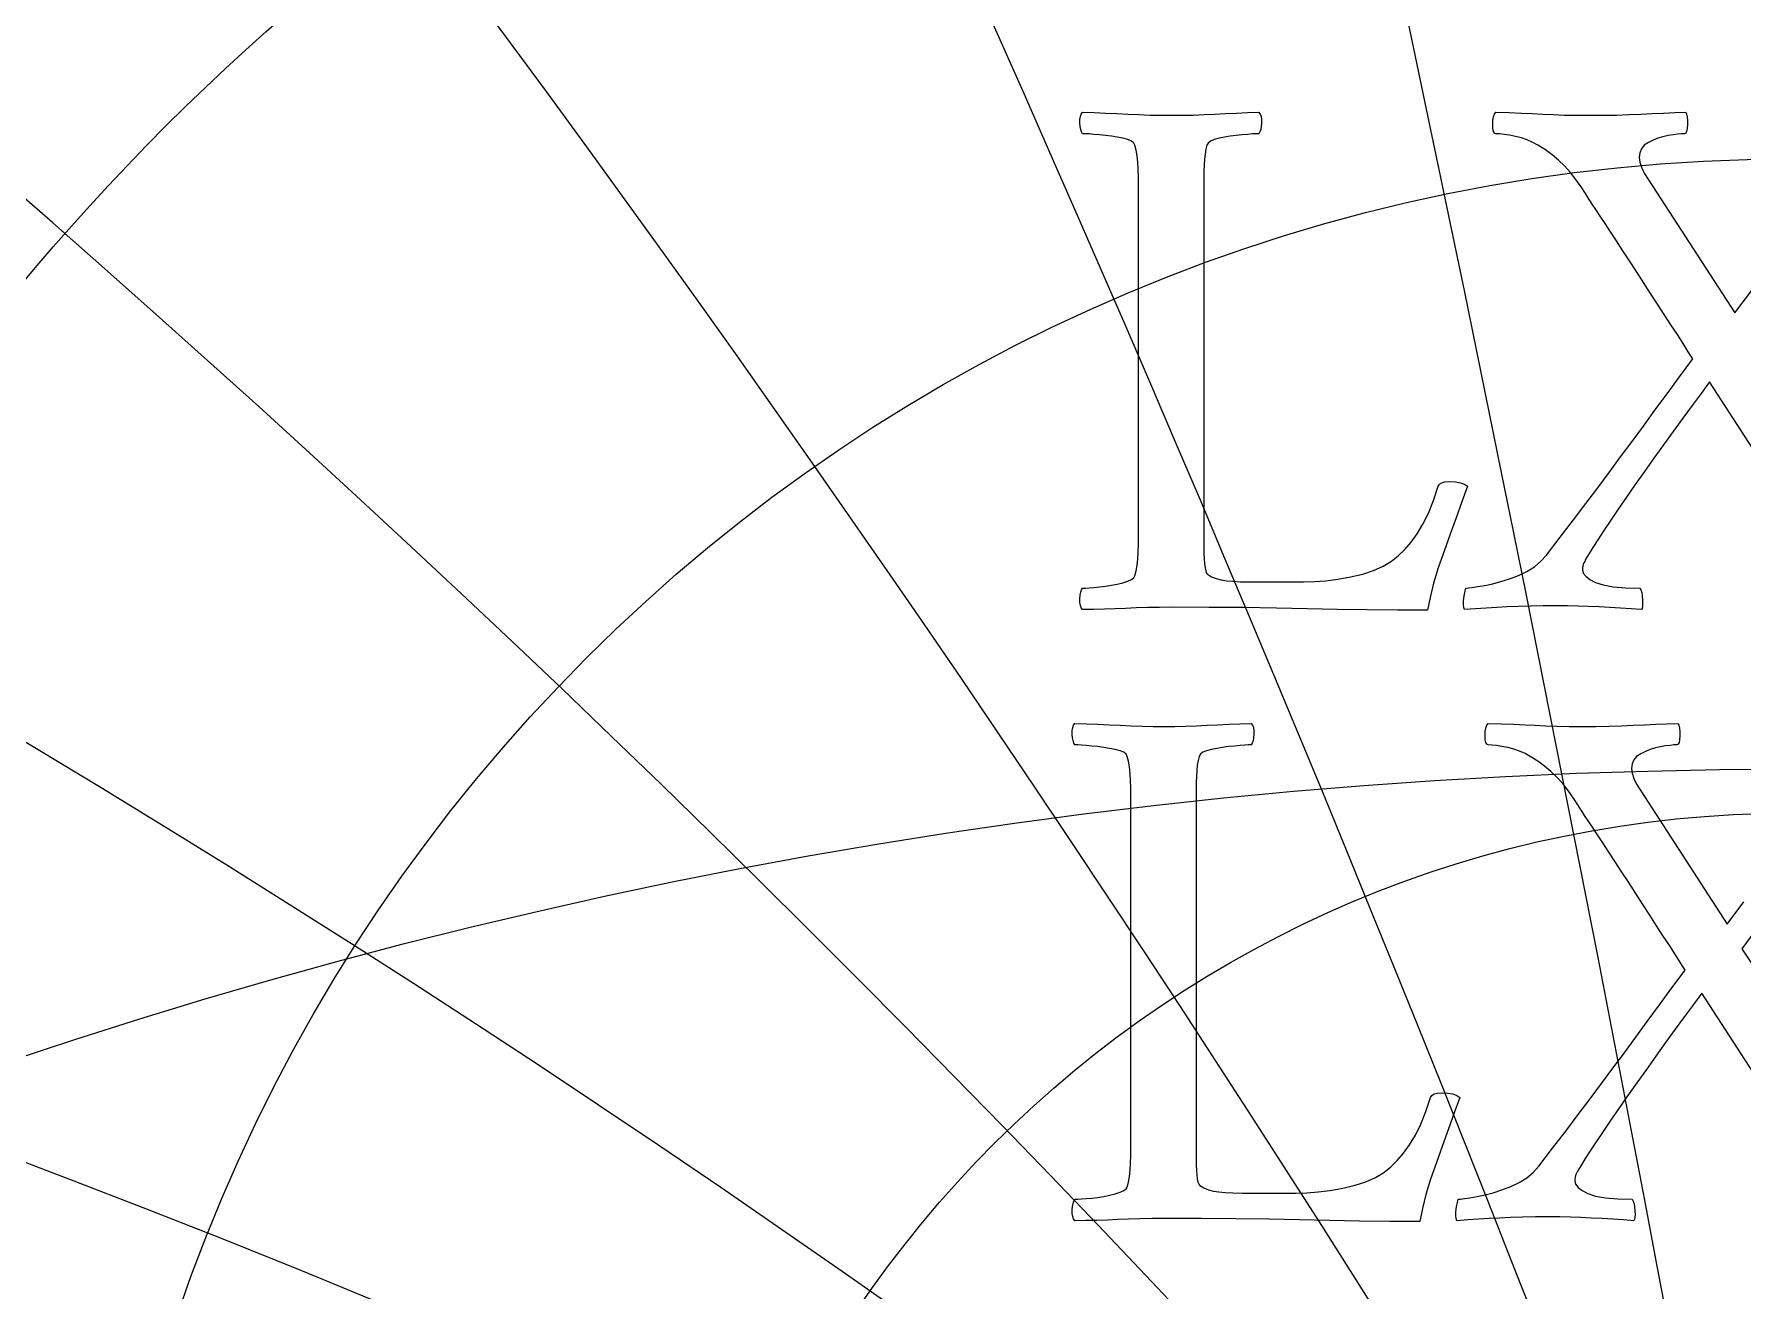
# Model space of a CAD drawing. Header units: millimetres. Extents: x -76 to 76, y -76 to 98.
# Drawn here: x -9.27 to -0.26, y 26.55 to 33.19 of the extents above; entities that cross this region are included whole.
import ezdxf

# ---------------------------------------------------------------- set-up
doc = ezdxf.new("R2010")
doc.units = ezdxf.units.MM
for name, color, linetype in [('ENGRAVE', 7, 'Continuous'), ('ENGRAVE_FINE', 8, 'Continuous'), ('GUIDE', 3, 'Continuous'), ('TEXT', 5, 'Continuous')]:
    doc.layers.add(name, color=color, linetype=linetype)

msp = doc.modelspace()

# ---------------------------------------------------------------- linework, layer by layer
at = {"layer": 'ENGRAVE'}
for centre, radius in [((0, 0), 68.4), ((0, 30.813), 30.813), ((0, 28.8188), 26.4723), ((0, 27.2162), 22.5103), ((0, 0), 44.7739), ((0, 25.9327), 18.8412), ((0, 24.9158), 15.3988), ((0, 24.1272), 12.13), ((0, 23.539), 8.9911), ((0, 0), 29.3085), ((0, 23.1318), 5.9447)]:
    msp.add_circle(centre, radius, dxfattribs=at)
for centre, radius, start, end in [((0, 33.2996), 35.6461, 104.43657, 75.56343), ((0, 36.4224), 41.1283, 146.34303, 33.65697), ((0, 40.3911), 47.4826, 168.07606, 11.92394), ((0, 45.5234), 55.0404, 184.84521, 355.15479), ((0, 52.3215), 64.3186, 199.041634, 340.958366)]:
    msp.add_arc(centre, radius, start, end, dxfattribs=at)
at = {"layer": 'ENGRAVE_FINE'}
for centre, radius, start, end in [((-313.8692, -32.5302), 318.7111, 3.256593, 18.285878), ((-313.8692, -32.5302), 318.7111, 3.256593, 18.285878), ((313.8692, -32.5302), 318.7111, 161.714122, 176.743407), ((313.8692, -32.5302), 318.7111, 161.714122, 176.743407), ((-152.0553, -32.5302), 161.8139, 6.558023, 36.869498), ((-152.0553, -32.5302), 161.8139, 6.558023, 36.869498), ((152.0553, -32.5302), 161.8139, 143.130502, 173.441977), ((152.0553, -32.5302), 161.8139, 143.130502, 173.441977), ((-95.8579, -32.5302), 110.6872, 9.951474, 56.069558), ((-95.8579, -32.5302), 110.6872, 9.951474, 56.069558), ((95.8579, -32.5302), 110.6872, 123.930442, 170.048526), ((95.8579, -32.5302), 110.6872, 123.930442, 170.048526), ((-65.9559, -32.5302), 86.0994, 13.489072, 76.236453), ((-65.9559, -32.5302), 86.0994, 13.489072, 76.236453), ((65.9559, -32.5302), 86.0994, 103.763547, 166.510928), ((65.9559, -32.5302), 86.0994, 103.763547, 166.510928), ((-46.4388, -32.5302), 72.2459, 17.231004, 97.725349), ((-46.4388, -32.5302), 72.2459, 17.231004, 97.725349), ((46.4388, -32.5302), 72.2459, 82.274651, 162.768996), ((46.4388, -32.5302), 72.2459, 82.274651, 162.768996), ((-31.9526, -32.5302), 63.9053, 21.249547, 120.755909), ((-31.9526, -32.5302), 63.9053, 21.249547, 120.755909), ((31.9526, -32.5302), 63.9053, 59.244091, 158.750453), ((31.9526, -32.5302), 63.9053, 59.244091, 158.750453)]:
    msp.add_arc(centre, radius, start, end, dxfattribs=at)
at = {"layer": 'GUIDE'}
msp.add_circle((0, 0), 69.54, dxfattribs=at)
at = {"layer": 'TEXT'}
for points in [[(-3.1006, 30.6204), (-3.1006, 30.6159), (-3.1006, 30.6103), (-3.1006, 30.6037), (-3.1006, 30.5962), (-3.1006, 30.5766), (-3.1006, 30.5542), (-3.1006, 30.529), (-3.1006, 30.5011), (-3.1004, 30.4724), (-3.0996, 30.445), (-3.0983, 30.4188), (-3.0966, 30.3939), (-3.094, 30.3722), (-3.0905, 30.3555), (-3.086, 30.3438), (-3.0804, 30.3373), (-3.059, 30.3245), (-3.0354, 30.3145), (-3.0095, 30.3073), (-2.9813, 30.3029), (-2.9478, 30.3002), (-2.9059, 30.2983), (-2.8558, 30.2972), (-2.7972, 30.2968), (-2.5747, 30.2968), (-2.5167, 30.2985), (-2.4559, 30.3034), (-2.3923, 30.3116), (-2.326, 30.3231), (-2.2616, 30.3381), (-2.2041, 30.357), (-2.1534, 30.3796), (-2.1096, 30.406), (-2.0738, 30.4349), (-2.0393, 30.4687), (-2.006, 30.5077), (-1.974, 30.5517), (-1.9436, 30.6022), (-1.9149, 30.6609), (-1.888, 30.7276), (-1.8628, 30.8025), (-1.8562, 30.8131), (-1.8446, 30.8207), (-1.8279, 30.8252), (-1.8062, 30.8267), (-1.7728, 30.8252), (-1.7455, 30.8207), (-1.7242, 30.8131), (-1.7091, 30.8025), (-1.738, 30.7203), (-1.7682, 30.6356), (-1.7997, 30.5484), (-1.8325, 30.4586), (-1.8629, 30.3709), (-1.8876, 30.2897), (-1.9064, 30.2151), (-1.9194, 30.1471), (-2.079, 30.1476), (-2.238, 30.1492), (-2.3965, 30.1517), (-2.5545, 30.1552), (-2.7173, 30.1588), (-2.8903, 30.1613), (-3.0733, 30.1628), (-3.2665, 30.1633), (-3.3335, 30.1629), (-3.3969, 30.1618), (-3.4568, 30.1599), (-3.5132, 30.1573), (-3.5683, 30.1546), (-3.6245, 30.1527), (-3.6816, 30.1516), (-3.7398, 30.1512), (-3.7467, 30.1608), (-3.7514, 30.1734), (-3.7538, 30.1891), (-3.7539, 30.2078), (-3.7523, 30.2265), (-3.7494, 30.2422), (-3.7452, 30.2548), (-3.7398, 30.2644), (-3.7251, 30.2648), (-3.7054, 30.266), (-3.6806, 30.2679), (-3.6508, 30.2705), (-3.6188, 30.2742), (-3.5876, 30.2791), (-3.5571, 30.2853), (-3.5274, 30.2928), (-3.5015, 30.3011), (-3.4824, 30.31), (-3.4701, 30.3193), (-3.4647, 30.3292), (-3.4575, 30.3552), (-3.452, 30.3848), (-3.4484, 30.4179), (-3.4465, 30.4546), (-3.4456, 30.4938), (-3.445, 30.5345), (-3.4446, 30.5767), (-3.4445, 30.6204), (-3.4445, 32.3073), (-3.4446, 32.3511), (-3.445, 32.3937), (-3.4456, 32.4351), (-3.4465, 32.4751), (-3.4484, 32.5127), (-3.452, 32.5464), (-3.4575, 32.5764), (-3.4647, 32.6026), (-3.4701, 32.6139), (-3.4824, 32.6238), (-3.5015, 32.6321), (-3.5274, 32.639), (-3.5571, 32.6446), (-3.5876, 32.6496), (-3.6188, 32.6537), (-3.6508, 32.6572), (-3.6806, 32.6598), (-3.7054, 32.6617), (-3.7251, 32.6629), (-3.7398, 32.6632), (-3.7452, 32.6728), (-3.7494, 32.6855), (-3.7523, 32.7012), (-3.7539, 32.7199), (-3.7538, 32.7386), (-3.7514, 32.7542), (-3.7467, 32.7669), (-3.7398, 32.7765), (-3.6793, 32.7743), (-3.6194, 32.7719), (-3.56, 32.7693), (-3.5011, 32.7664), (-3.4427, 32.7637), (-3.3848, 32.7618), (-3.3274, 32.7607), (-3.2705, 32.7603), (-3.2122, 32.7607), (-3.1547, 32.7618), (-3.098, 32.7637), (-3.042, 32.7664), (-2.9857, 32.7693), (-2.9282, 32.7719), (-2.8694, 32.7743), (-2.8094, 32.7765), (-2.8024, 32.7669), (-2.7977, 32.7542), (-2.7953, 32.7386), (-2.7952, 32.7199), (-2.7968, 32.7012), (-2.7998, 32.6855), (-2.8039, 32.6728), (-2.8094, 32.6632), (-2.824, 32.6629), (-2.8437, 32.6617), (-2.8685, 32.6598), (-2.8984, 32.6572), (-2.9302, 32.6537), (-2.9611, 32.6496), (-2.9909, 32.6446), (-3.0197, 32.639), (-3.045, 32.6321), (-3.0642, 32.6238), (-3.0774, 32.6139), (-3.0844, 32.6026), (-3.0899, 32.5808), (-3.094, 32.556), (-3.097, 32.5282), (-3.0986, 32.4974), (-3.0995, 32.4643), (-3.1001, 32.4296), (-3.1005, 32.3935), (-3.1006, 32.3558), (-3.1006, 32.3497), (-3.1006, 32.3437), (-3.1006, 32.3376), (-3.1006, 32.3315), (-3.1006, 32.3255), (-3.1006, 32.3194), (-3.1006, 32.3133), (-3.1006, 32.3073)], [(-3.1411, 27.3941), (-3.1411, 27.3896), (-3.1411, 27.384), (-3.1411, 27.3774), (-3.1411, 27.3699), (-3.1411, 27.3503), (-3.1411, 27.3279), (-3.1411, 27.3027), (-3.1411, 27.2748), (-3.1408, 27.2461), (-3.1401, 27.2187), (-3.1388, 27.1925), (-3.137, 27.1676), (-3.1345, 27.1459), (-3.131, 27.1292), (-3.1264, 27.1175), (-3.1208, 27.111), (-3.0995, 27.0982), (-3.0758, 27.0882), (-3.0499, 27.081), (-3.0217, 27.0766), (-2.9882, 27.0739), (-2.9464, 27.072), (-2.8962, 27.0709), (-2.8377, 27.0705), (-2.6152, 27.0705), (-2.5572, 27.0722), (-2.4964, 27.0771), (-2.4328, 27.0853), (-2.3664, 27.0968), (-2.3021, 27.1119), (-2.2446, 27.1307), (-2.1939, 27.1533), (-2.15, 27.1797), (-2.1142, 27.2086), (-2.0797, 27.2424), (-2.0465, 27.2814), (-2.0145, 27.3254), (-1.984, 27.3759), (-1.9553, 27.4346), (-1.9284, 27.5013), (-1.9032, 27.5762), (-1.8967, 27.5868), (-1.885, 27.5944), (-1.8684, 27.5989), (-1.8466, 27.6004), (-1.8132, 27.5989), (-1.7859, 27.5944), (-1.7647, 27.5868), (-1.7495, 27.5762), (-1.7785, 27.494), (-1.8087, 27.4093), (-1.8402, 27.3221), (-1.8729, 27.2323), (-1.9034, 27.1446), (-1.928, 27.0634), (-1.9469, 26.9889), (-1.9599, 26.9209), (-2.1194, 26.9214), (-2.2784, 26.9229), (-2.437, 26.9254), (-2.595, 26.9289), (-2.7578, 26.9325), (-2.9307, 26.935), (-3.1138, 26.9365), (-3.3069, 26.937), (-3.3739, 26.9367), (-3.4374, 26.9355), (-3.4973, 26.9336), (-3.5537, 26.931), (-3.6088, 26.9283), (-3.6649, 26.9264), (-3.7221, 26.9253), (-3.7802, 26.9249), (-3.7872, 26.9345), (-3.7918, 26.9471), (-3.7942, 26.9628), (-3.7944, 26.9815), (-3.7927, 27.0002), (-3.7898, 27.0159), (-3.7856, 27.0286), (-3.7802, 27.0382), (-3.7655, 27.0385), (-3.7458, 27.0397), (-3.721, 27.0416), (-3.6912, 27.0442), (-3.6592, 27.0479), (-3.628, 27.0528), (-3.5975, 27.059), (-3.5678, 27.0665), (-3.5419, 27.0748), (-3.5228, 27.0837), (-3.5106, 27.093), (-3.5051, 27.1029), (-3.4979, 27.1289), (-3.4925, 27.1585), (-3.4888, 27.1916), (-3.4869, 27.2283), (-3.486, 27.2675), (-3.4854, 27.3082), (-3.485, 27.3504), (-3.4849, 27.3941), (-3.4849, 29.081), (-3.485, 29.1248), (-3.4854, 29.1674), (-3.486, 29.2088), (-3.4869, 29.2488), (-3.4888, 29.2864), (-3.4925, 29.3201), (-3.4979, 29.3501), (-3.5051, 29.3763), (-3.5106, 29.3876), (-3.5228, 29.3975), (-3.5419, 29.4058), (-3.5678, 29.4127), (-3.5975, 29.4184), (-3.628, 29.4233), (-3.6592, 29.4275), (-3.6912, 29.4309), (-3.721, 29.4335), (-3.7458, 29.4354), (-3.7655, 29.4366), (-3.7802, 29.4369), (-3.7856, 29.4465), (-3.7898, 29.4592), (-3.7927, 29.4749), (-3.7944, 29.4936), (-3.7942, 29.5123), (-3.7918, 29.528), (-3.7872, 29.5406), (-3.7802, 29.5502), (-3.7198, 29.5481), (-3.6599, 29.5457), (-3.6004, 29.543), (-3.5415, 29.5401), (-3.4831, 29.5374), (-3.4252, 29.5355), (-3.3678, 29.5344), (-3.311, 29.534), (-3.2527, 29.5344), (-3.1952, 29.5355), (-3.1384, 29.5374), (-3.0824, 29.5401), (-3.0262, 29.543), (-2.9686, 29.5457), (-2.9099, 29.5481), (-2.8498, 29.5502), (-2.8429, 29.5406), (-2.8382, 29.528), (-2.8358, 29.5123), (-2.8357, 29.4936), (-2.8373, 29.4749), (-2.8402, 29.4592), (-2.8444, 29.4465), (-2.8498, 29.4369), (-2.8645, 29.4366), (-2.8842, 29.4354), (-2.909, 29.4335), (-2.9388, 29.4309), (-2.9707, 29.4275), (-3.0015, 29.4233), (-3.0313, 29.4184), (-3.0602, 29.4127), (-3.0854, 29.4058), (-3.1047, 29.3975), (-3.1178, 29.3876), (-3.1249, 29.3763), (-3.1303, 29.3545), (-3.1345, 29.3297), (-3.1374, 29.3019), (-3.139, 29.2711), (-3.1399, 29.238), (-3.1406, 29.2033), (-3.1409, 29.1672), (-3.1411, 29.1295), (-3.1411, 29.1234), (-3.1411, 29.1174), (-3.1411, 29.1113), (-3.1411, 29.1052), (-3.1411, 29.0992), (-3.1411, 29.0931), (-3.1411, 29.087), (-3.1411, 29.081)]]:
    msp.add_lwpolyline(points, close=True, dxfattribs=at)
for points in [[(0.1719, 30.4222), (-0.4308, 31.3526), (-0.4762, 31.2923), (-0.5233, 31.2287), (-0.5723, 31.1618), (-0.623, 31.0917), (-0.6742, 31.0203), (-0.7246, 30.9496), (-0.7743, 30.8797), (-0.8232, 30.8105), (-0.87, 30.7438), (-0.9132, 30.6811), (-0.9529, 30.6224), (-0.989, 30.5678), (-1.0206, 30.5193), (-1.0467, 30.4788), (-1.0672, 30.4465), (-1.0821, 30.4222), (-1.0844, 30.4177), (-1.0871, 30.4121), (-1.0904, 30.4055), (-1.0942, 30.3979), (-1.0978, 30.3896), (-1.1003, 30.3807), (-1.1018, 30.3714), (-1.1023, 30.3615), (-1.098, 30.3437), (-1.0851, 30.3266), (-1.0636, 30.3103), (-1.0335, 30.2948), (-0.9931, 30.2815), (-0.9405, 30.272), (-0.8758, 30.2663), (-0.7989, 30.2644), (-0.7935, 30.2546), (-0.7893, 30.2412), (-0.7864, 30.2243), (-0.7848, 30.2038), (-0.7844, 30.1838), (-0.7853, 30.1684), (-0.7874, 30.1575), (-0.7908, 30.1512), (-0.8457, 30.1551), (-0.9011, 30.1588), (-0.9569, 30.1622), (-1.0133, 30.1653), (-1.0697, 30.168), (-1.1256, 30.1699), (-1.1809, 30.171), (-1.2358, 30.1714), (-1.3099, 30.171), (-1.3784, 30.1699), (-1.4413, 30.168), (-1.4987, 30.1653), (-1.5538, 30.1622), (-1.61, 30.1588), (-1.6671, 30.1551), (-1.7253, 30.1512), (-1.7284, 30.1627), (-1.7298, 30.177), (-1.7294, 30.194), (-1.7273, 30.2139), (-1.7244, 30.233), (-1.7217, 30.2478), (-1.7193, 30.2583), (-1.7172, 30.2644), (-1.7049, 30.2653), (-1.6843, 30.268), (-1.6554, 30.2724), (-1.6181, 30.2786), (-1.5758, 30.2872), (-1.5321, 30.2988), (-1.4868, 30.3135), (-1.4401, 30.3312), (-1.3952, 30.3523), (-1.3556, 30.3772), (-1.3214, 30.4059), (-1.2924, 30.4384), (-1.2194, 30.5335), (-1.1498, 30.6245), (-1.0839, 30.7114), (-1.0214, 30.7944), (-0.9609, 30.8754), (-0.9006, 30.9567), (-0.8405, 31.0382), (-0.7807, 31.12), (-0.7197, 31.2036), (-0.6558, 31.2904), (-0.5892, 31.3805), (-0.5198, 31.474), (-0.5437, 31.5125), (-0.5709, 31.5554), (-0.6013, 31.6025), (-0.6351, 31.654), (-0.6707, 31.7082), (-0.7069, 31.7637), (-0.7436, 31.8204), (-0.7807, 31.8785), (-0.8176, 31.9361), (-0.8535, 31.9917), (-0.8884, 32.0453), (-0.9223, 32.0969), (-0.9542, 32.1452), (-0.983, 32.1889), (-1.0088, 32.2281), (-1.0315, 32.2628), (-1.0501, 32.2911), (-1.0634, 32.3113), (-1.0713, 32.3234), (-1.074, 32.3275), (-1.106, 32.3773), (-1.1372, 32.4215), (-1.1677, 32.4602), (-1.1974, 32.4933), (-1.2281, 32.5229), (-1.2616, 32.551), (-1.2979, 32.5775), (-1.3369, 32.6026), (-1.3641, 32.6176), (-1.3931, 32.6304), (-1.4238, 32.6409), (-1.4563, 32.6491), (-1.4877, 32.6553), (-1.5154, 32.6597), (-1.5393, 32.6623), (-1.5594, 32.6632), (-1.5665, 32.6663), (-1.5715, 32.6754), (-1.5746, 32.6905), (-1.5756, 32.7118), (-1.5746, 32.734), (-1.5715, 32.7522), (-1.5665, 32.7664), (-1.5594, 32.7765), (-1.4893, 32.7743), (-1.4244, 32.7719), (-1.3649, 32.7693), (-1.3106, 32.7664), (-1.2564, 32.7637), (-1.1969, 32.7618), (-1.132, 32.7607), (-1.0619, 32.7603), (-1.0619, 32.7603), (-0.9906, 32.7607), (-0.9223, 32.7618), (-0.8571, 32.7637), (-0.7949, 32.7664), (-0.7344, 32.7693), (-0.6745, 32.7719), (-0.6151, 32.7743), (-0.5562, 32.7765), (-0.5527, 32.7664), (-0.5501, 32.7522), (-0.5486, 32.734), (-0.5481, 32.7118), (-0.5491, 32.6905), (-0.5522, 32.6754), (-0.5572, 32.6663), (-0.5643, 32.6632), (-0.5802, 32.6626), (-0.5997, 32.6607), (-0.6227, 32.6575), (-0.6492, 32.6531), (-0.6771, 32.647), (-0.7039, 32.639), (-0.7296, 32.6288), (-0.7544, 32.6167), (-0.7757, 32.6019), (-0.7908, 32.5838), (-0.7999, 32.5625), (-0.803, 32.5378), (-0.7999, 32.5138), (-0.7908, 32.4863), (-0.7757, 32.4552), (-0.7544, 32.4205), (-0.2973, 31.7167), (-0.2093, 31.8342)], [(0.1315, 27.1959), (-0.4713, 28.1263), (-0.5166, 28.066), (-0.5638, 28.0024), (-0.6127, 27.9356), (-0.6634, 27.8654), (-0.7146, 27.794), (-0.765, 27.7233), (-0.8147, 27.6534), (-0.8636, 27.5843), (-0.9104, 27.5175), (-0.9536, 27.4548), (-0.9933, 27.3962), (-1.0295, 27.3415), (-1.0611, 27.293), (-1.0871, 27.2526), (-1.1076, 27.2202), (-1.1225, 27.1959), (-1.1248, 27.1914), (-1.1276, 27.1858), (-1.1309, 27.1792), (-1.1347, 27.1717), (-1.1382, 27.1633), (-1.1407, 27.1545), (-1.1423, 27.1451), (-1.1428, 27.1352), (-1.1385, 27.1174), (-1.1256, 27.1004), (-1.1041, 27.084), (-1.074, 27.0685), (-1.0335, 27.0552), (-0.981, 27.0457), (-0.9162, 27.0401), (-0.8394, 27.0382), (-0.8339, 27.0283), (-0.8298, 27.0149), (-0.8269, 26.998), (-0.8252, 26.9775), (-0.8248, 26.9575), (-0.8257, 26.9421), (-0.8279, 26.9312), (-0.8313, 26.9249), (-0.8861, 26.9288), (-0.9415, 26.9325), (-0.9974, 26.9359), (-1.0538, 26.9391), (-1.1101, 26.9417), (-1.166, 26.9436), (-1.2214, 26.9447), (-1.2762, 26.9451), (-1.3503, 26.9447), (-1.4188, 26.9436), (-1.4818, 26.9417), (-1.5392, 26.9391), (-1.5943, 26.9359), (-1.6504, 26.9325), (-1.7076, 26.9288), (-1.7657, 26.9249), (-1.7689, 26.9364), (-1.7703, 26.9507), (-1.7699, 26.9678), (-1.7677, 26.9876), (-1.7648, 27.0067), (-1.7622, 27.0215), (-1.7598, 27.032), (-1.7576, 27.0382), (-1.7454, 27.039), (-1.7248, 27.0417), (-1.6958, 27.0461), (-1.6585, 27.0523), (-1.6163, 27.0609), (-1.5726, 27.0725), (-1.5273, 27.0872), (-1.4805, 27.1049), (-1.4357, 27.126), (-1.3961, 27.1509), (-1.3618, 27.1796), (-1.3329, 27.2121), (-1.2598, 27.3072), (-1.1903, 27.3982), (-1.1243, 27.4852), (-1.0619, 27.5681), (-1.0013, 27.6491), (-0.941, 27.7304), (-0.881, 27.8119), (-0.8212, 27.8937), (-0.7601, 27.9773), (-0.6963, 28.0641), (-0.6297, 28.1542), (-0.5603, 28.2477), (-0.5841, 28.2862), (-0.6113, 28.3291), (-0.6418, 28.3762), (-0.6755, 28.4277), (-0.7112, 28.4819), (-0.7473, 28.5374), (-0.784, 28.5942), (-0.8212, 28.6522), (-0.8581, 28.7098), (-0.894, 28.7654), (-0.9289, 28.819), (-0.9627, 28.8706), (-0.9946, 28.9189), (-1.0234, 28.9626), (-1.0492, 29.0018), (-1.072, 29.0365), (-1.0906, 29.0648), (-1.1038, 29.085), (-1.1118, 29.0971), (-1.1144, 29.1012), (-1.1464, 29.151), (-1.1776, 29.1952), (-1.2081, 29.2339), (-1.2378, 29.267), (-1.2685, 29.2966), (-1.302, 29.3247), (-1.3383, 29.3512), (-1.3774, 29.3763), (-1.4046, 29.3913), (-1.4335, 29.4041), (-1.4642, 29.4146), (-1.4967, 29.4228), (-1.5282, 29.429), (-1.5559, 29.4334), (-1.5798, 29.4361), (-1.5999, 29.4369), (-1.6069, 29.44), (-1.612, 29.4491), (-1.615, 29.4642), (-1.616, 29.4855), (-1.615, 29.5077), (-1.612, 29.5259), (-1.6069, 29.5401), (-1.5999, 29.5502), (-1.5297, 29.5481), (-1.4649, 29.5457), (-1.4053, 29.543), (-1.3511, 29.5401), (-1.2969, 29.5374), (-1.2373, 29.5355), (-1.1725, 29.5344), (-1.1023, 29.534), (-1.1023, 29.534), (-1.031, 29.5344), (-0.9627, 29.5355), (-0.8975, 29.5374), (-0.8353, 29.5401), (-0.7749, 29.543), (-0.715, 29.5457), (-0.6556, 29.5481), (-0.5967, 29.5502), (-0.5931, 29.5401), (-0.5906, 29.5259), (-0.5891, 29.5077), (-0.5886, 29.4855), (-0.5896, 29.4642), (-0.5926, 29.4491), (-0.5977, 29.44), (-0.6048, 29.4369), (-0.6207, 29.4363), (-0.6401, 29.4344), (-0.6632, 29.4313), (-0.6897, 29.4268), (-0.7175, 29.4208), (-0.7443, 29.4127), (-0.7701, 29.4026), (-0.7949, 29.3904), (-0.8161, 29.3756), (-0.8313, 29.3576), (-0.8404, 29.3362), (-0.8434, 29.3115), (-0.8404, 29.2875), (-0.8313, 29.26), (-0.8161, 29.2289), (-0.7949, 29.1942), (-0.3378, 28.4904), (-0.2498, 28.6079)], [(-0.1924, 28.4527), (-0.2609, 28.3609), (0.5158, 27.1959)]]:
    msp.add_lwpolyline(points, dxfattribs=at)

doc.saveas('drawing.dxf')
